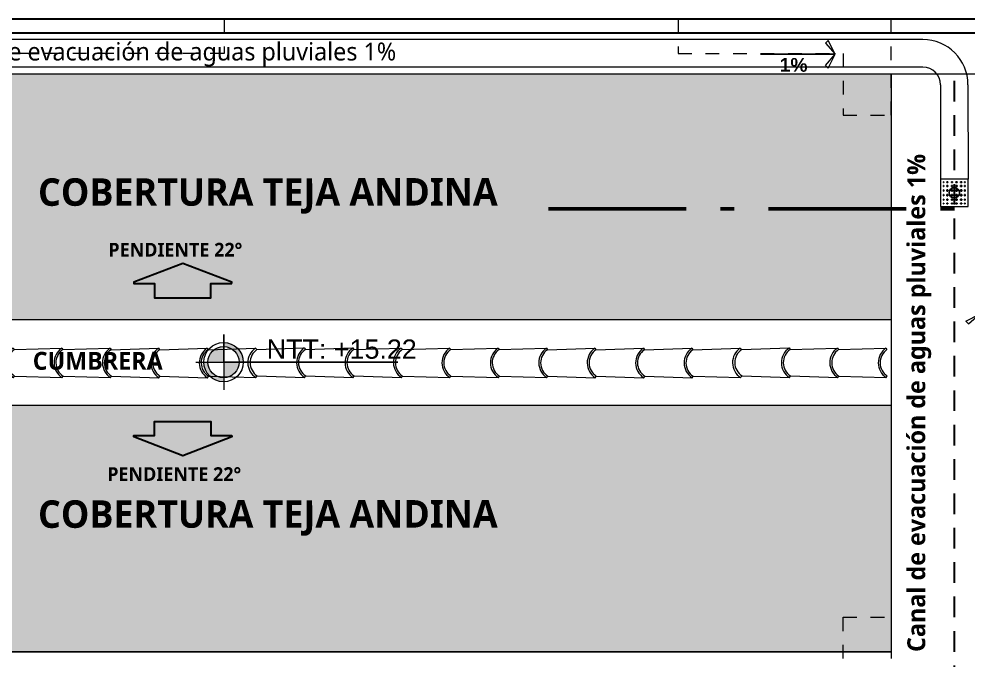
# Model space of a CAD drawing. Header units: metres. Extents: x 27 to 147, y -173 to 8.
# Drawn here: x 121.2 to 128.1, y -107.99 to -103.33 of the extents above; entities that cross this region are included whole.
import ezdxf

# ---------------------------------------------------------------- set-up
doc = ezdxf.new("R2010")
doc.units = ezdxf.units.M
for name, pattern in [('1CORTE', [1.5, 1, -0.25, 0, -0.25]), ('DASHED2', [0.375, 0.25, -0.125]), ('HIDDEN2', [0.1875, 0.125, -0.0625])]:
    doc.linetypes.add(name, pattern=pattern)
for name, color, linetype, lineweight in [('2D Drafting - General_Pen_No__46', 7, 'Continuous', 25), ('AA. Proyeccion Corte', 10, '1CORTE', 50), ('canal de evacuacion', 1, 'Continuous', 20), ('Cotas varias El', 253, 'Continuous', 13), ('GRAFO 0 BLANCO', 7, 'Continuous', 0), ('grafo 2', 31, 'Continuous', 20), ('GRAFO 4', 7, 'Continuous', 30), ('GRAFO01', 7, 'Continuous', 0), ('Interior - Mobiliario', 7, 'Continuous', 5), ('linea0016', 144, 'HIDDEN2', 9), ('Lineas Referencia', 73, 'Continuous', 13), ('teja andina', 252, 'Continuous', 0), ('TEJAS ANDINA', 253, 'Continuous', 0), ('TEXTO 100', 7, 'Continuous', 20), ('TEXTOS-SUBTITULO', 7, 'Continuous', 30)]:
    doc.layers.add(name, color=color, linetype=linetype, lineweight=lineweight)
doc.layers.add('ACHURADO', color=1, linetype='Continuous')
for name, color, linetype, lineweight, true_color in [('Interior - Furniture _Pen_No__3', 7, 'Continuous', 18, 0xff6600), ('Interior - Mobiliario _Pluma_Nº__3', 7, 'Continuous', 18, 0xff6600), ('Mobiliario', 7, 'Continuous', 0, 0x7f7f7f)]:
    doc.layers.add(name, color=color, linetype=linetype, lineweight=lineweight, true_color=true_color)
doc.styles.add('GENERATED_STYLE_2', font='arial.ttf')
doc.styles.add('JOS', font='arial.ttf', dxfattribs={"height": 1})
doc.styles.add('TURBO_BASS', font='swisseb.ttf')

# ---------------------------------------------------------------- blocks, each defined once
blk = doc.blocks.new('A$C295C7585')
at = {"layer": 'Mobiliario', "lineweight": 15}
for p, q in [((1.374978025502969, 3.076203088460716), (1.513853283491699, 3.40416242087349)), ((1.513853283491699, 3.40416242087349), (1.527648820229842, 3.406546360073889)), ((1.556330874160267, 2.995064099900674), (1.716417933508637, 3.313533070731637)), ((1.716417933508637, 3.313533070731637), (1.70900166888714, 3.325407371513847)), ((1.222307230775641, 2.745859816847769), (1.36118248876528, 3.073819149260316)), ((1.36118248876528, 3.073819149260316), (1.374978025502969, 3.076203088460716)), ((1.563747138781764, 2.983189799118463), (1.556330874160267, 2.995064099900674)), ((1.403660079433394, 2.6647208282875), (1.563747138781764, 2.983189799118463)), ((1.069636436049223, 2.415516545234141), (1.208511694038407, 2.743475877646915)), ((1.208511694038407, 2.743475877646915), (1.222307230776096, 2.745859816847542)), ((1.250989284706975, 2.334377556673871), (1.411076344054891, 2.652846527505289)), ((1.411076344054891, 2.652846527505289), (1.403660079433394, 2.6647208282875)), ((0.9169656413223493, 2.085173273620967), (1.055840899311079, 2.413132606033741)), ((1.055840899311079, 2.413132606033741), (1.069636436048768, 2.415516545234595)), ((1.098318489980102, 2.004034285060698), (1.258405549328472, 2.322503255891888)), ((1.258405549328472, 2.322503255891888), (1.25098928470652, 2.334377556674326)), ((0.7650785429282223, 1.751017721853714), (0.9031190902182971, 2.079350511766734)), ((0.9031190902182971, 2.079350511766734), (0.9169656413223493, 2.085173273620967)), ((1.10492039455994, 1.989062689736784), (1.098439325062163, 2.004274668164622)), ((0.94643139158552, 1.66987873329299), (1.10492039455994, 1.989062689736784)), ((0.612407748201349, 1.420674450239858), (0.7512830061905333, 1.748633782652632)), ((0.7512830061905333, 1.748633782652632), (0.7650785429282223, 1.751017721853486)), ((0.7937605968586467, 1.339535461679816), (0.953847656207472, 1.658004432511007)), ((0.953847656207472, 1.658004432511007), (0.94643139158552, 1.66987873329299)), ((0.4597369534749305, 1.090331178626684), (0.5986122114636601, 1.418290511039459)), ((0.5986122114636601, 1.418290511039459), (0.6124077482018038, 1.420674450240085)), ((0.6410898021322282, 1.009192190066642), (0.8011768614805987, 1.327661160897833)), ((0.8011768614805987, 1.327661160897833), (0.7937605968591015, 1.339535461679816)), ((0.3070661587476025, 0.7599879070137376), (0.4459414167367868, 1.087947239426285)), ((0.4459414167367868, 1.087947239426285), (0.4597369534749305, 1.090331178626911)), ((0.6485060667537255, 0.997317889284659), (0.6410898021322282, 1.009192190066642)), ((0.4884190074053549, 0.6788489184534683), (0.6485060667537255, 0.997317889284659)), ((0.1543953640207292, 0.4296446354001091), (0.2932706220099135, 0.757603967813111)), ((0.2932706220099135, 0.757603967813111), (0.3070661587480572, 0.7599879070135103)), ((0.3357482126784817, 0.3485056468398398), (0.4958352720268522, 0.6669746176712579)), ((0.4958352720268522, 0.6669746176712579), (0.4884190074053549, 0.6788489184534683)), ((0.1405998272830402, 0.4272606961997099), (0.1543953640207292, 0.4296446354007912)), ((0.001724569293855893, 0.09930136378693533), (0.1405998272830402, 0.4272606961997099)), ((0.1830774179516084, 0.01816237522666597), (0.3431644773004336, 0.3366313460578567)), ((0.3431644773004336, 0.3366313460578567), (0.3357482126784817, 0.3485056468402945))]:
    blk.add_line(p, q, dxfattribs=at)
for centre, radius, start, end in [((1.64559542193274, 3.42692813519011), 0.1336946849706216, 189.8041789864884, 301.9874291323811), ((1.64559542193274, 3.42692813519011), 0.1196946849706216, 189.8041789864884, 301.9874291323811), ((1.492924627205866, 3.096584863576936), 0.1336946849706216, 189.8041789864884, 301.9874291323811), ((1.492924627205866, 3.096584863576936), 0.1196946849706216, 189.8041789864884, 301.9874291323811), ((1.340253832479448, 2.766241591963535), 0.1336946849706216, 189.8041789864884, 301.9874291323811), ((1.340253832479448, 2.766241591963535), 0.1196946849706216, 189.8041789864884, 301.9874291323811), ((1.187583037752574, 2.435898320350134), 0.1336946849706216, 189.8041789864884, 301.9874291323811), ((1.187583037752574, 2.435898320350134), 0.1196946849706216, 189.8041789864884, 301.9874291323811), ((1.034204698330086, 2.101672659223368), 0.1329726096647947, 189.6640148896703, 302.1275932302208), ((1.034912243024337, 2.105555048736051), 0.1196946849706216, 189.8041789864884, 301.9874291323811), ((0.8830251446311195, 1.77139949696948), 0.1336946849706216, 189.8041789864884, 301.9874291323811), ((0.8830251446311195, 1.77139949696948), 0.1196946849706216, 189.8041789864884, 301.9874291323811), ((0.7303543499047009, 1.441056225356306), 0.1336946849706216, 189.8041789864884, 301.9874291323811), ((0.7303543499047009, 1.441056225356306), 0.1196946849706216, 189.8041789864884, 301.9874291323811), ((0.5776835551778277, 1.110712953743132), 0.1336946849706216, 189.8041789864884, 301.9874291323811), ((0.5776835551778277, 1.110712953743132), 0.1196946849706216, 189.8041789864884, 301.9874291323811), ((0.4250127604509544, 0.7803696821295034), 0.1336946849706216, 189.8041789864884, 301.9874291323811), ((0.4250127604509544, 0.7803696821295034), 0.1196946849706216, 189.8041789864884, 301.9874291323811), ((0.2723419657240811, 0.4500264105163296), 0.1196946849706216, 189.8041789864884, 301.9874291323811), ((0.2723419657240811, 0.4500264105163296), 0.1336946849706216, 189.8041789864884, 301.9874291323811), ((0.1196711709962983, 0.119683138902019), 0.1196946849706216, 189.8041789864884, 301.9874291323811)]:
    blk.add_arc(centre, radius, start, end, dxfattribs=at)
blk = doc.blocks.new('FLECHA')
at = {"layer": 'grafo 2', "ltscale": 0.05}
for p, q in [((674350.4068813783, 8489809.493097022, -2.952000000000225), (674350.3571751671, 8489809.392813733, -2.952000000000225)), ((674350.4259006998, 8489809.474077702, -2.952000000000225), (674350.3571751671, 8489809.392813733, -2.952000000000225)), ((674350.4068813783, 8489809.493097022, -2.952000000000225), (674350.4259006998, 8489809.474077702, -2.952000000000225)), ((674350.4259006998, 8489809.311549768, -2.952000000000225), (674350.3571751671, 8489809.392813733, -2.952000000000225)), ((674350.4068813783, 8489809.292530447, -2.952000000000225), (674350.4259006998, 8489809.311549768, -2.952000000000225))]:
    blk.add_line(p, q, dxfattribs=at)
at = {"layer": 'grafo 2', "lineweight": 25}
blk.add_line((674350.8988359317, 8489809.392813733, -2.952000000000225), (674350.3571751671, 8489809.392813733, -2.952000000000225), dxfattribs=at)
at = {"layer": 'grafo 2'}
blk.add_line((674350.3571751671, 8489809.392813733, -2.952000000000225), (674350.4068813783, 8489809.292530447, -2.952000000000225), dxfattribs=at)
blk = doc.blocks.new('Red 18')
at = {"layer": 'GRAFO 0 BLANCO', "linetype": 'Continuous'}
for p, q in [((0.05, 0.2041666666666667), (0.04583333333333334, 0.2041666666666667)), ((0.04583333333333334, 0.2041666666666667), (0.04583333333333334, 0.2)), ((0.04583333333333334, 0.2), (0.04583333333333334, 0.2041666666666667)), ((0.04583333333333334, 0.2041666666666667), (0.05, 0.2041666666666667)), ((0.04583333333333334, 0.2), (0.05, 0.2)), ((0.05, 0.2), (0.04583333333333334, 0.2)), ((0.05, 0.1791666666666666), (0.04583333333333334, 0.1791666666666666)), ((0.04583333333333334, 0.1791666666666666), (0.04583333333333334, 0.1708333333333333)), ((0.04583333333333334, 0.1708333333333333), (0.04583333333333334, 0.1791666666666666)), ((0.04583333333333334, 0.1791666666666666), (0.05, 0.1791666666666666)), ((0.04583333333333334, 0.1708333333333333), (0.05, 0.1708333333333333)), ((0.05, 0.1708333333333333), (0.04583333333333334, 0.1708333333333333)), ((0.05, 0.1458333333333333), (0.04583333333333334, 0.1458333333333333)), ((0.04583333333333334, 0.1458333333333333), (0.04583333333333334, 0.1375)), ((0.04583333333333334, 0.1375), (0.04583333333333334, 0.1458333333333333)), ((0.04583333333333334, 0.1458333333333333), (0.05, 0.1458333333333333)), ((0.05, 0.2), (0.05, 0.2041666666666667)), ((0.05, 0.2041666666666667), (0.05, 0.2)), ((0.05, 0.1708333333333333), (0.05, 0.1791666666666666)), ((0.05, 0.1791666666666666), (0.05, 0.1708333333333333)), ((0.05, 0.1375), (0.05, 0.1458333333333333)), ((0.05, 0.1458333333333333), (0.05, 0.1375)), ((0.07916666666666668, 0.2041666666666667), (0.07083333333333333, 0.2041666666666667)), ((0.07083333333333333, 0.2041666666666667), (0.07083333333333333, 0.2)), ((0.07083333333333333, 0.2041666666666667), (0.07916666666666668, 0.2041666666666667)), ((0.07083333333333333, 0.2), (0.07083333333333333, 0.2041666666666667)), ((0.07083333333333333, 0.2), (0.07916666666666668, 0.2)), ((0.07916666666666668, 0.2), (0.07083333333333333, 0.2)), ((0.07916666666666668, 0.1791666666666666), (0.07083333333333333, 0.1791666666666666)), ((0.07083333333333333, 0.1791666666666666), (0.07083333333333333, 0.1708333333333333)), ((0.07083333333333333, 0.1708333333333333), (0.07083333333333333, 0.1791666666666666)), ((0.07083333333333333, 0.1791666666666666), (0.07916666666666668, 0.1791666666666666)), ((0.07083333333333333, 0.1708333333333333), (0.07916666666666668, 0.1708333333333333)), ((0.07916666666666668, 0.1708333333333333), (0.07083333333333333, 0.1708333333333333)), ((0.07916666666666668, 0.1458333333333333), (0.07083333333333333, 0.1458333333333333)), ((0.07083333333333333, 0.1458333333333333), (0.07083333333333333, 0.1375)), ((0.07083333333333333, 0.1375), (0.07083333333333333, 0.1458333333333333)), ((0.07083333333333333, 0.1458333333333333), (0.07916666666666668, 0.1458333333333333)), ((0.07916666666666668, 0.2), (0.07916666666666668, 0.2041666666666667)), ((0.07916666666666668, 0.2041666666666667), (0.07916666666666668, 0.2)), ((0.07916666666666668, 0.1708333333333333), (0.07916666666666668, 0.1791666666666666)), ((0.07916666666666668, 0.1791666666666666), (0.07916666666666668, 0.1708333333333333)), ((0.07916666666666668, 0.1375), (0.07916666666666668, 0.1458333333333333)), ((0.07916666666666668, 0.1458333333333333), (0.07916666666666668, 0.1375)), ((0.1125, 0.2041666666666667), (0.1041666666666667, 0.2041666666666667)), ((0.1041666666666667, 0.2041666666666667), (0.1041666666666667, 0.2)), ((0.1041666666666667, 0.2041666666666667), (0.1125, 0.2041666666666667)), ((0.1041666666666667, 0.2), (0.1041666666666667, 0.2041666666666667)), ((0.1041666666666667, 0.2), (0.1125, 0.2)), ((0.1125, 0.2), (0.1041666666666667, 0.2)), ((0.1125, 0.1791666666666666), (0.1041666666666667, 0.1791666666666666)), ((0.1041666666666667, 0.1791666666666666), (0.1041666666666667, 0.1708333333333333)), ((0.1041666666666667, 0.1708333333333333), (0.1041666666666667, 0.1791666666666666)), ((0.1041666666666667, 0.1791666666666666), (0.1125, 0.1791666666666666)), ((0.1041666666666667, 0.1708333333333333), (0.1125, 0.1708333333333333)), ((0.1125, 0.1708333333333333), (0.1041666666666667, 0.1708333333333333)), ((0.1125, 0.1458333333333333), (0.1041666666666667, 0.1458333333333333)), ((0.1041666666666667, 0.1458333333333333), (0.1041666666666667, 0.1375)), ((0.1041666666666667, 0.1375), (0.1041666666666667, 0.1458333333333333)), ((0.1041666666666667, 0.1458333333333333), (0.1125, 0.1458333333333333)), ((0.1125, 0.2), (0.1125, 0.2041666666666667)), ((0.1125, 0.2041666666666667), (0.1125, 0.2)), ((0.1125, 0.1708333333333333), (0.1125, 0.1791666666666666)), ((0.1125, 0.1791666666666666), (0.1125, 0.1708333333333333)), ((0.1125, 0.1375), (0.1125, 0.1458333333333333)), ((0.1125, 0.1458333333333333), (0.1125, 0.1375)), ((0.1458333333333333, 0.2041666666666667), (0.1375, 0.2041666666666667)), ((0.1375, 0.2041666666666667), (0.1375, 0.2)), ((0.1375, 0.2041666666666667), (0.1458333333333333, 0.2041666666666667)), ((0.1375, 0.2), (0.1375, 0.2041666666666667)), ((0.1375, 0.2), (0.1458333333333333, 0.2)), ((0.1458333333333333, 0.2), (0.1375, 0.2)), ((0.1458333333333333, 0.1791666666666666), (0.1375, 0.1791666666666666)), ((0.1375, 0.1791666666666666), (0.1375, 0.1708333333333333)), ((0.1375, 0.1708333333333333), (0.1375, 0.1791666666666666)), ((0.1375, 0.1791666666666666), (0.1458333333333333, 0.1791666666666666)), ((0.1375, 0.1708333333333333), (0.1458333333333333, 0.1708333333333333)), ((0.1458333333333333, 0.1708333333333333), (0.1375, 0.1708333333333333)), ((0.1458333333333333, 0.1458333333333333), (0.1375, 0.1458333333333333)), ((0.1375, 0.1458333333333333), (0.1375, 0.1375)), ((0.1375, 0.1375), (0.1375, 0.1458333333333333)), ((0.1375, 0.1458333333333333), (0.1458333333333333, 0.1458333333333333)), ((0.1458333333333333, 0.2), (0.1458333333333333, 0.2041666666666667)), ((0.1458333333333333, 0.2041666666666667), (0.1458333333333333, 0.2)), ((0.1458333333333333, 0.1708333333333333), (0.1458333333333333, 0.1791666666666666)), ((0.1458333333333333, 0.1791666666666666), (0.1458333333333333, 0.1708333333333333)), ((0.1458333333333333, 0.1375), (0.1458333333333333, 0.1458333333333333)), ((0.1458333333333333, 0.1458333333333333), (0.1458333333333333, 0.1375)), ((0.1791666666666666, 0.2041666666666667), (0.1708333333333333, 0.2041666666666667)), ((0.1708333333333333, 0.2041666666666667), (0.1708333333333333, 0.2)), ((0.1708333333333333, 0.2041666666666667), (0.1791666666666666, 0.2041666666666667)), ((0.1708333333333333, 0.2), (0.1708333333333333, 0.2041666666666667)), ((0.1708333333333333, 0.2), (0.1791666666666666, 0.2)), ((0.1791666666666666, 0.2), (0.1708333333333333, 0.2)), ((0.1791666666666666, 0.1791666666666666), (0.1708333333333333, 0.1791666666666666)), ((0.1708333333333333, 0.1791666666666666), (0.1708333333333333, 0.1708333333333333)), ((0.1708333333333333, 0.1708333333333333), (0.1708333333333333, 0.1791666666666666)), ((0.1708333333333333, 0.1791666666666666), (0.1791666666666666, 0.1791666666666666)), ((0.1708333333333333, 0.1708333333333333), (0.1791666666666666, 0.1708333333333333)), ((0.1791666666666666, 0.1708333333333333), (0.1708333333333333, 0.1708333333333333)), ((0.1791666666666666, 0.1458333333333333), (0.1708333333333333, 0.1458333333333333)), ((0.1708333333333333, 0.1458333333333333), (0.1708333333333333, 0.1375)), ((0.1708333333333333, 0.1375), (0.1708333333333333, 0.1458333333333333)), ((0.1708333333333333, 0.1458333333333333), (0.1791666666666666, 0.1458333333333333)), ((0.1791666666666666, 0.2), (0.1791666666666666, 0.2041666666666667)), ((0.1791666666666666, 0.2041666666666667), (0.1791666666666666, 0.2)), ((0.1791666666666666, 0.1708333333333333), (0.1791666666666666, 0.1791666666666666)), ((0.1791666666666666, 0.1791666666666666), (0.1791666666666666, 0.1708333333333333)), ((0.1791666666666666, 0.1375), (0.1791666666666666, 0.1458333333333333)), ((0.1791666666666666, 0.1458333333333333), (0.1791666666666666, 0.1375)), ((0.2041666666666667, 0.2041666666666667), (0.2, 0.2041666666666667)), ((0.2, 0.2041666666666667), (0.2, 0.2)), ((0.2, 0.2), (0.2, 0.2041666666666667)), ((0.2, 0.2041666666666667), (0.2041666666666667, 0.2041666666666667)), ((0.2, 0.2), (0.2041666666666667, 0.2)), ((0.2041666666666667, 0.2), (0.2, 0.2)), ((0.2041666666666667, 0.1791666666666666), (0.2, 0.1791666666666666)), ((0.2, 0.1791666666666666), (0.2, 0.1708333333333333)), ((0.2, 0.1708333333333333), (0.2, 0.1791666666666666)), ((0.2, 0.1791666666666666), (0.2041666666666667, 0.1791666666666666)), ((0.2, 0.1708333333333333), (0.2041666666666667, 0.1708333333333333)), ((0.2041666666666667, 0.1708333333333333), (0.2, 0.1708333333333333)), ((0.2041666666666667, 0.1458333333333333), (0.2, 0.1458333333333333)), ((0.2, 0.1458333333333333), (0.2, 0.1375)), ((0.2, 0.1375), (0.2, 0.1458333333333333)), ((0.2, 0.1458333333333333), (0.2041666666666667, 0.1458333333333333)), ((0.2041666666666667, 0.2), (0.2041666666666667, 0.2041666666666667)), ((0.2041666666666667, 0.2041666666666667), (0.2041666666666667, 0.2)), ((0.2041666666666667, 0.1708333333333333), (0.2041666666666667, 0.1791666666666666)), ((0.2041666666666667, 0.1791666666666666), (0.2041666666666667, 0.1708333333333333)), ((0.2041666666666667, 0.1375), (0.2041666666666667, 0.1458333333333333)), ((0.2041666666666667, 0.1458333333333333), (0.2041666666666667, 0.1375)), ((0.04583333333333334, 0.1375), (0.05, 0.1375)), ((0.05, 0.1375), (0.04583333333333334, 0.1375)), ((0.05, 0.1125), (0.04583333333333334, 0.1125)), ((0.04583333333333334, 0.1125), (0.04583333333333334, 0.1041666666666667)), ((0.04583333333333334, 0.1041666666666667), (0.04583333333333334, 0.1125)), ((0.04583333333333334, 0.1125), (0.05, 0.1125)), ((0.04583333333333334, 0.1041666666666667), (0.05, 0.1041666666666667)), ((0.05, 0.1041666666666667), (0.04583333333333334, 0.1041666666666667)), ((0.05, 0.07916666666666668), (0.04583333333333334, 0.07916666666666668)), ((0.04583333333333334, 0.07916666666666668), (0.04583333333333334, 0.07083333333333333)), ((0.04583333333333334, 0.07083333333333333), (0.04583333333333334, 0.07916666666666668)), ((0.04583333333333334, 0.07916666666666668), (0.05, 0.07916666666666668)), ((0.04583333333333334, 0.07083333333333333), (0.05, 0.07083333333333333)), ((0.05, 0.07083333333333333), (0.04583333333333334, 0.07083333333333333)), ((0.05, 0.1041666666666667), (0.05, 0.1125)), ((0.05, 0.1125), (0.05, 0.1041666666666667)), ((0.05, 0.07083333333333333), (0.05, 0.07916666666666668)), ((0.05, 0.07916666666666668), (0.05, 0.07083333333333333)), ((0.07083333333333333, 0.1375), (0.07916666666666668, 0.1375)), ((0.07916666666666668, 0.1375), (0.07083333333333333, 0.1375)), ((0.07916666666666668, 0.1125), (0.07083333333333333, 0.1125)), ((0.07083333333333333, 0.1125), (0.07083333333333333, 0.1041666666666667)), ((0.07083333333333333, 0.1041666666666667), (0.07083333333333333, 0.1125)), ((0.07083333333333333, 0.1125), (0.07916666666666668, 0.1125)), ((0.07083333333333333, 0.1041666666666667), (0.07916666666666668, 0.1041666666666667)), ((0.07916666666666668, 0.1041666666666667), (0.07083333333333333, 0.1041666666666667)), ((0.07916666666666668, 0.07916666666666668), (0.07083333333333333, 0.07916666666666668)), ((0.07083333333333333, 0.07916666666666668), (0.07083333333333333, 0.07083333333333333)), ((0.07083333333333333, 0.07083333333333333), (0.07083333333333333, 0.07916666666666668)), ((0.07083333333333333, 0.07916666666666668), (0.07916666666666668, 0.07916666666666668)), ((0.07083333333333333, 0.07083333333333333), (0.07916666666666668, 0.07083333333333333)), ((0.07916666666666668, 0.07083333333333333), (0.07083333333333333, 0.07083333333333333)), ((0.07916666666666668, 0.1041666666666667), (0.07916666666666668, 0.1125)), ((0.07916666666666668, 0.1125), (0.07916666666666668, 0.1041666666666667)), ((0.07916666666666668, 0.07083333333333333), (0.07916666666666668, 0.07916666666666668)), ((0.07916666666666668, 0.07916666666666668), (0.07916666666666668, 0.07083333333333333)), ((0.1041666666666667, 0.1375), (0.1125, 0.1375)), ((0.1125, 0.1375), (0.1041666666666667, 0.1375)), ((0.1125, 0.1125), (0.1041666666666667, 0.1125)), ((0.1041666666666667, 0.1125), (0.1041666666666667, 0.1041666666666667)), ((0.1041666666666667, 0.1041666666666667), (0.1041666666666667, 0.1125)), ((0.1041666666666667, 0.1125), (0.1125, 0.1125)), ((0.1041666666666667, 0.1041666666666667), (0.1125, 0.1041666666666667)), ((0.1125, 0.1041666666666667), (0.1041666666666667, 0.1041666666666667)), ((0.1125, 0.07916666666666668), (0.1041666666666667, 0.07916666666666668)), ((0.1041666666666667, 0.07916666666666668), (0.1041666666666667, 0.07083333333333333)), ((0.1041666666666667, 0.07083333333333333), (0.1041666666666667, 0.07916666666666668)), ((0.1041666666666667, 0.07916666666666668), (0.1125, 0.07916666666666668)), ((0.1041666666666667, 0.07083333333333333), (0.1125, 0.07083333333333333)), ((0.1125, 0.07083333333333333), (0.1041666666666667, 0.07083333333333333)), ((0.1125, 0.1041666666666667), (0.1125, 0.1125)), ((0.1125, 0.1125), (0.1125, 0.1041666666666667)), ((0.1125, 0.07083333333333333), (0.1125, 0.07916666666666668)), ((0.1125, 0.07916666666666668), (0.1125, 0.07083333333333333)), ((0.1375, 0.1375), (0.1458333333333333, 0.1375)), ((0.1458333333333333, 0.1375), (0.1375, 0.1375)), ((0.1458333333333333, 0.1125), (0.1375, 0.1125)), ((0.1375, 0.1125), (0.1375, 0.1041666666666667)), ((0.1375, 0.1041666666666667), (0.1375, 0.1125)), ((0.1375, 0.1125), (0.1458333333333333, 0.1125)), ((0.1375, 0.1041666666666667), (0.1458333333333333, 0.1041666666666667)), ((0.1458333333333333, 0.1041666666666667), (0.1375, 0.1041666666666667)), ((0.1458333333333333, 0.07916666666666668), (0.1375, 0.07916666666666668)), ((0.1375, 0.07916666666666668), (0.1375, 0.07083333333333333)), ((0.1375, 0.07083333333333333), (0.1375, 0.07916666666666668)), ((0.1375, 0.07916666666666668), (0.1458333333333333, 0.07916666666666668)), ((0.1375, 0.07083333333333333), (0.1458333333333333, 0.07083333333333333)), ((0.1458333333333333, 0.07083333333333333), (0.1375, 0.07083333333333333)), ((0.1458333333333333, 0.1041666666666667), (0.1458333333333333, 0.1125)), ((0.1458333333333333, 0.1125), (0.1458333333333333, 0.1041666666666667)), ((0.1458333333333333, 0.07083333333333333), (0.1458333333333333, 0.07916666666666668)), ((0.1458333333333333, 0.07916666666666668), (0.1458333333333333, 0.07083333333333333)), ((0.1708333333333333, 0.1375), (0.1791666666666666, 0.1375)), ((0.1791666666666666, 0.1375), (0.1708333333333333, 0.1375)), ((0.1791666666666666, 0.1125), (0.1708333333333333, 0.1125)), ((0.1708333333333333, 0.1125), (0.1708333333333333, 0.1041666666666667)), ((0.1708333333333333, 0.1041666666666667), (0.1708333333333333, 0.1125)), ((0.1708333333333333, 0.1125), (0.1791666666666666, 0.1125)), ((0.1708333333333333, 0.1041666666666667), (0.1791666666666666, 0.1041666666666667)), ((0.1791666666666666, 0.1041666666666667), (0.1708333333333333, 0.1041666666666667)), ((0.1791666666666666, 0.07916666666666668), (0.1708333333333333, 0.07916666666666668)), ((0.1708333333333333, 0.07916666666666668), (0.1708333333333333, 0.07083333333333333)), ((0.1708333333333333, 0.07083333333333333), (0.1708333333333333, 0.07916666666666668)), ((0.1708333333333333, 0.07916666666666668), (0.1791666666666666, 0.07916666666666668)), ((0.1708333333333333, 0.07083333333333333), (0.1791666666666666, 0.07083333333333333)), ((0.1791666666666666, 0.07083333333333333), (0.1708333333333333, 0.07083333333333333)), ((0.1791666666666666, 0.1041666666666667), (0.1791666666666666, 0.1125)), ((0.1791666666666666, 0.1125), (0.1791666666666666, 0.1041666666666667)), ((0.1791666666666666, 0.07083333333333333), (0.1791666666666666, 0.07916666666666668)), ((0.1791666666666666, 0.07916666666666668), (0.1791666666666666, 0.07083333333333333)), ((0.2, 0.1375), (0.2041666666666667, 0.1375)), ((0.2041666666666667, 0.1375), (0.2, 0.1375)), ((0.2041666666666667, 0.1125), (0.2, 0.1125)), ((0.2, 0.1125), (0.2, 0.1041666666666667)), ((0.2, 0.1041666666666667), (0.2, 0.1125)), ((0.2, 0.1125), (0.2041666666666667, 0.1125)), ((0.2, 0.1041666666666667), (0.2041666666666667, 0.1041666666666667)), ((0.2041666666666667, 0.1041666666666667), (0.2, 0.1041666666666667)), ((0.2041666666666667, 0.07916666666666668), (0.2, 0.07916666666666668)), ((0.2, 0.07916666666666668), (0.2, 0.07083333333333333)), ((0.2, 0.07083333333333333), (0.2, 0.07916666666666668)), ((0.2, 0.07916666666666668), (0.2041666666666667, 0.07916666666666668)), ((0.2, 0.07083333333333333), (0.2041666666666667, 0.07083333333333333)), ((0.2041666666666667, 0.07083333333333333), (0.2, 0.07083333333333333)), ((0.2041666666666667, 0.1041666666666667), (0.2041666666666667, 0.1125)), ((0.2041666666666667, 0.1125), (0.2041666666666667, 0.1041666666666667)), ((0.2041666666666667, 0.07083333333333333), (0.2041666666666667, 0.07916666666666668)), ((0.2041666666666667, 0.07916666666666668), (0.2041666666666667, 0.07083333333333333)), ((0.05, 0.05), (0.04583333333333334, 0.05)), ((0.04583333333333334, 0.05), (0.04583333333333334, 0.04583333333333334)), ((0.04583333333333334, 0.04583333333333334), (0.04583333333333334, 0.05)), ((0.04583333333333334, 0.05), (0.05, 0.05)), ((0.04583333333333334, 0.04583333333333334), (0.05, 0.04583333333333334)), ((0.05, 0.04583333333333334), (0.04583333333333334, 0.04583333333333334)), ((0.05, 0.04583333333333334), (0.05, 0.05)), ((0.05, 0.05), (0.05, 0.04583333333333334)), ((0.07916666666666668, 0.05), (0.07083333333333333, 0.05)), ((0.07083333333333333, 0.05), (0.07083333333333333, 0.04583333333333334)), ((0.07083333333333333, 0.05), (0.07916666666666668, 0.05)), ((0.07083333333333333, 0.04583333333333334), (0.07083333333333333, 0.05)), ((0.07083333333333333, 0.04583333333333334), (0.07916666666666668, 0.04583333333333334)), ((0.07916666666666668, 0.04583333333333334), (0.07083333333333333, 0.04583333333333334)), ((0.07916666666666668, 0.04583333333333334), (0.07916666666666668, 0.05)), ((0.07916666666666668, 0.05), (0.07916666666666668, 0.04583333333333334)), ((0.1125, 0.05), (0.1041666666666667, 0.05)), ((0.1041666666666667, 0.05), (0.1041666666666667, 0.04583333333333334)), ((0.1041666666666667, 0.05), (0.1125, 0.05)), ((0.1041666666666667, 0.04583333333333334), (0.1041666666666667, 0.05)), ((0.1041666666666667, 0.04583333333333334), (0.1125, 0.04583333333333334)), ((0.1125, 0.04583333333333334), (0.1041666666666667, 0.04583333333333334)), ((0.1125, 0.04583333333333334), (0.1125, 0.05)), ((0.1125, 0.05), (0.1125, 0.04583333333333334)), ((0.1458333333333333, 0.05), (0.1375, 0.05)), ((0.1375, 0.05), (0.1375, 0.04583333333333334)), ((0.1375, 0.05), (0.1458333333333333, 0.05)), ((0.1375, 0.04583333333333334), (0.1375, 0.05)), ((0.1375, 0.04583333333333334), (0.1458333333333333, 0.04583333333333334)), ((0.1458333333333333, 0.04583333333333334), (0.1375, 0.04583333333333334)), ((0.1458333333333333, 0.04583333333333334), (0.1458333333333333, 0.05)), ((0.1458333333333333, 0.05), (0.1458333333333333, 0.04583333333333334)), ((0.1791666666666666, 0.05), (0.1708333333333333, 0.05)), ((0.1708333333333333, 0.05), (0.1708333333333333, 0.04583333333333334)), ((0.1708333333333333, 0.05), (0.1791666666666666, 0.05)), ((0.1708333333333333, 0.04583333333333334), (0.1708333333333333, 0.05)), ((0.1708333333333333, 0.04583333333333334), (0.1791666666666666, 0.04583333333333334)), ((0.1791666666666666, 0.04583333333333334), (0.1708333333333333, 0.04583333333333334)), ((0.1791666666666666, 0.04583333333333334), (0.1791666666666666, 0.05)), ((0.1791666666666666, 0.05), (0.1791666666666666, 0.04583333333333334)), ((0.2041666666666667, 0.05), (0.2, 0.05)), ((0.2, 0.05), (0.2, 0.04583333333333334)), ((0.2, 0.04583333333333334), (0.2, 0.05)), ((0.2, 0.05), (0.2041666666666667, 0.05)), ((0.2, 0.04583333333333334), (0.2041666666666667, 0.04583333333333334)), ((0.2041666666666667, 0.04583333333333334), (0.2, 0.04583333333333334)), ((0.2041666666666667, 0.04583333333333334), (0.2041666666666667, 0.05)), ((0.2041666666666667, 0.05), (0.2041666666666667, 0.04583333333333334))]:
    blk.add_line(p, q, dxfattribs=at)
at = {"layer": 'GRAFO01'}
blk.add_lwpolyline([(0.02500000000000005, 0.02500000000000141), (0.2250000000000001, 0.02500000000000141), (0.2250000000000001, 0.2250000000000014), (0.02500000000000005, 0.2250000000000014)], close=True, dxfattribs=at)
at = {"layer": 'Interior - Mobiliario _Pluma_Nº__3', "linetype": 'Continuous'}
for p, q in [((0.2250000000000001, 0.2250000000000014), (0.02500000000000005, 0.2250000000000014)), ((0.02500000000000005, 0.2250000000000014), (0.02500000000000005, 0.02500000000000141)), ((0.2250000000000001, 0.02500000000000141), (0.2250000000000001, 0.2250000000000014)), ((0.02500000000000005, 0.02500000000000141), (0.2250000000000001, 0.02500000000000141))]:
    blk.add_line(p, q, dxfattribs=at)

msp = doc.modelspace()

# ---------------------------------------------------------------- hatches: boundary and pattern name
at = {"layer": 'Interior - Furniture _Pen_No__3', "true_color": 0x939598}
h = msp.add_hatch(color=252, dxfattribs=at)
h.dxf.hatch_style = 1
h.paths.add_polyline_path([(122.5939552896742, -105.3595783087328), (122.5939552892987, -105.257178312902), (122.7449952912484, -105.2571783123463), (122.7449952912095, -105.2473513851195), (122.3891552887592, -105.1107572008497), (122.0333152873133, -105.2473513877398), (122.0333152873491, -105.2571783149659), (122.1843552870307, -105.2571783144101), (122.1843552874092, -105.3595783102407)])
h = msp.add_hatch(color=252, dxfattribs=at)
h.dxf.hatch_style = 1
h.paths.add_polyline_path([(122.1843552874092, -106.2595205227314), (122.1843552870307, -106.361920518562), (122.0333152873491, -106.3619205180062), (122.0333152873133, -106.3717474452322), (122.3891552887592, -106.5083416321224), (122.7449952912095, -106.3717474478526), (122.7449952912484, -106.3619205206258), (122.5939552892987, -106.36192052007), (122.5939552896742, -106.2595205242393)])
at = {"layer": 'TEJAS ANDINA'}
h = msp.add_hatch(dxfattribs=at)
h.set_pattern_fill('SPANTIL1', color=256, scale=0.2, angle=180, style=2, pattern_type=2)
h.set_pattern_definition([(94.9696999999998, (223.2345399171161, -42.26843828286026), (0.1999982614014093, -2.400000210303527), [0.1846944, -4.432664199999999]), (360, (223.2185399171161, -42.08443828286026), (0.2000000000000001, 0.1999999999999999), [0.016, -0.184]), (180, (223.418539917116, -42.06843828286027), (-0.2000000000000001, -0.2), [0.05600000000000001, -0.144]), (270, (223.3625399171161, -42.06843828286027), (0.1999999999999999, -0.2000000000000001), [0.02, -0.18]), (90, (223.2345399171161, -42.08843828286025), (-0.1999999999999999, 0.2000000000000001), [0.02, -0.18]), (180, (223.2345399171161, -42.06843828286027), (-0.2000000000000001, -0.2), [0.016, -0.184]), (180, (223.418539917116, -42.08443828286026), (-0.2000000000000001, -0.2), [0.04000000000000001, -0.16]), (265.0303, (223.3785399171161, -42.08443828286026), (-0.1999982614014128, -2.400000210303527), [0.1846944, -4.4326642]), (232.6961, (223.3785399171161, -42.09443828286028), (2.599997177976598, 3.400002148337722), [0.0528016, -5.227349999999999]), (198.4349, (223.346539917116, -42.13643828286025), (-0.4000000869185923, -0.1999996806445414), [0.0505963999999999, -0.5818589999999981]), (161.5651, (223.298539917116, -42.15243828286027), (0.4000000869185921, -0.1999996806445419), [0.05059639999999989, -0.581858999999998]), (127.3039, (223.250539917116, -42.13643828286025), (-2.599997177976598, 3.400002148337724), [0.0528016, -5.22735]), (200.2249, (223.3365399171161, -42.12243828286027), (2.199999452866844, 0.8000016671195539), [0.04049700000000001, -4.0091944]), (159.7751, (223.298539917116, -42.13643828286025), (-2.199999452866844, 0.800001667119556), [0.040497, -4.009194399999999]), (127.4053999999999, (223.2605399171161, -42.12243828286027), (-2.000001990523009, 2.59999849299601), [0.0428018, -4.237385]), (232.5946, (223.3625399171161, -42.08843828286025), (2.000001990523011, 2.599998492996008), [0.0428018, -4.237385])])
h.paths.add_polyline_path([(127.5395326688742, -105.5208306399404), (127.5395326688742, -103.7331516920576), (117.2395772203731, -103.7331516920576), (117.2395772203731, -105.5208306399404)])
h = msp.add_hatch(dxfattribs=at)
h.set_pattern_fill('SPANTIL1', color=256, scale=0.2, angle=-1.272221872585407e-14, style=2, pattern_type=2)
h.set_pattern_definition([(274.9697, (223.6025399171161, -41.86843828286028), (-0.1999982614014096, 2.400000210303527), [0.1846944, -4.4326642]), (180, (223.6185399171161, -42.05243828286028), (-0.2000000000000001, -0.2), [0.016, -0.184]), (360, (223.418539917116, -42.06843828286027), (0.2, 0.2), [0.05600000000000001, -0.144]), (90, (223.4745399171161, -42.06843828286027), (-0.2, 0.2), [0.02, -0.18]), (270, (223.6025399171161, -42.04843828286029), (0.1999999999999999, -0.2000000000000001), [0.02, -0.18]), (360, (223.6025399171161, -42.06843828286027), (0.2, 0.2), [0.016, -0.184]), (360, (223.418539917116, -42.05243828286028), (0.2, 0.2), [0.04000000000000001, -0.16]), (85.03029999999998, (223.4585399171161, -42.05243828286028), (0.1999982614014125, 2.400000210303527), [0.1846943999999999, -4.432664199999996]), (52.69609999999999, (223.4585399171161, -42.04243828286026), (-2.599997177976598, -3.400002148337723), [0.0528016, -5.22735]), (18.43489999999995, (223.4905399171161, -42.00043828286029), (0.4000000869185923, 0.1999996806445415), [0.05059639999999999, -0.5818589999999996]), (341.5651, (223.5385399171161, -41.98443828286027), (-0.4000000869185922, 0.1999996806445419), [0.05059640000000001, -0.5818589999999999]), (307.3039000000001, (223.5865399171161, -42.00043828286029), (2.599997177976598, -3.400002148337723), [0.0528016, -5.22735]), (20.22489999999998, (223.500539917116, -42.01443828286027), (-2.199999452866844, -0.8000016671195542), [0.04049699999999992, -4.009194399999989]), (339.7751, (223.5385399171161, -42.00043828286029), (2.199999452866844, -0.8000016671195557), [0.04049699999999996, -4.009194399999995]), (307.4053999999999, (223.5765399171161, -42.01443828286027), (2.00000199052301, -2.59999849299601), [0.04280179999999992, -4.237384999999989]), (52.59459999999999, (223.4745399171161, -42.04843828286029), (-2.000001990523011, -2.599998492996009), [0.0428018, -4.237385])])
h.paths.add_polyline_path([(117.2395772203731, -106.1442928372967), (117.2395772203731, -107.9331511198055), (127.5395326688742, -107.9331511198055), (127.5395326688742, -106.1442928372967)])
at = {"layer": 'TEXTO 100', "ltscale": 1.3}
h = msp.add_hatch(color=256, dxfattribs=at)
edge = h.paths.add_edge_path()
edge.add_line((122.7998910887665, -105.8280415089393), (122.6860857847372, -105.8280415071429))
edge.add_line((122.6860857847372, -105.8280415071429), (122.6860857847372, -105.9418468109474))
edge.add_arc((122.6860857857481, -105.8280415071429), 0.1138053038046205, 269.9999994913017, 359.9999990956475)
edge = h.paths.add_edge_path()
edge.add_arc((122.6860857855233, -105.8280415089393), 0.1138053056009154, 90.00000039565423, 180)
edge.add_line((122.5722804807085, -105.8280415089393), (122.6860857847378, -105.8280415071429))
edge.add_line((122.6860857847372, -105.8280415071429), (122.6860857847372, -105.7142362033384))
edge = h.paths.add_edge_path()
edge.add_line((122.6860857847372, -105.6851971741524), (122.6860857847372, -105.7142362033384))
edge.add_arc((122.6860857839516, -105.8280415089393), 0.1138053056009154, 0, 89.99999960434582, ccw=False)
edge.add_line((122.7998910887665, -105.8280415089393), (122.8289301197489, -105.8280415071429))
edge.add_arc((122.6860857857481, -105.8280415071429), 0.1428443340010337, -1.272221872585407e-14, 90.00000040528428)
msp.add_hatch(color=256, dxfattribs=at).paths.add_polyline_path([(122.5722804806629, -105.8280415071429), (122.5432414496871, -105.8280415071429, 0.4163528812831421), (122.6871283338833, -105.9708820376207), (122.6871283338833, -105.941842035818, -0.4168992925091289)])

# ---------------------------------------------------------------- linework, layer by layer
at = {"layer": 'AA. Proyeccion Corte', "color": 7}
msp.add_line((125.0480696927106, -104.7146736761849), (132.5212765699754, -104.7146736761849), dxfattribs=at)
at = {"layer": 'ACHURADO'}
msp.add_circle((127.9974054751697, -104.5970879900744), 0.0375, dxfattribs=at)
at = {"layer": 'canal de evacuacion'}
for p, q in [((127.7692299187343, -103.4831532983641), (117.2395772203731, -103.4831532983638)), ((127.7692299187343, -103.6831532983641), (117.2395772203731, -103.6831532983639))]:
    msp.add_line(p, q, dxfattribs=at)
for points in [[(127.8972671016086, -103.8111904812402), (127.8974195745786, -104.4970898936977)], [(128.0972671016084, -103.81119048124), (128.0974195745786, -104.4970898936977)]]:
    msp.add_lwpolyline(points, dxfattribs=at)
for radius, start in [(0.3280371828760508, 3.908265592582369e-11), (0.1280371828760508, 0)]:
    msp.add_arc((127.7692299187343, -103.8111904812402), radius, start, 90, dxfattribs=at)
at = {"layer": 'Cotas varias El'}
for p, q in [((117.2395772203731, -103.7331516920576), (130.3325182389052, -103.7331516920576)), ((127.5395186028265, -105.5208306399404), (117.2394171878067, -105.5208306399404)), ((127.5395186028265, -106.1442928372967), (117.2394171878067, -106.1442928372967)), ((117.2395772203731, -107.9331511198055), (127.5395326688742, -107.9331511198055))]:
    msp.add_line(p, q, dxfattribs=at)
at = {"layer": 'GRAFO 4', "linetype": 'Continuous'}
for points in [[(128.7395326032315, -103.3331521447292), (128.7395326032315, -132.1331529148812), (117.1395772203731, -132.1331524582734), (117.1395772203731, -103.3331516881213)], [(128.6395326032316, -103.4331521407929), (128.6395326032316, -132.033152910945), (117.2395772203731, -132.0331524622097), (117.2395772203731, -103.4331516920576)]]:
    msp.add_lwpolyline(points, close=True, dxfattribs=at)
at = {"layer": 'GRAFO 4', "linetype": 'Continuous', "flags": 128}
for points in [[(122.7449952912484, -105.2571783123463), (122.7449952912095, -105.2473513851195), (122.3891552887592, -105.1107572008497), (122.0333152873133, -105.2473513877398), (122.0333152873491, -105.2571783149659), (122.1843552870307, -105.2571783144101), (122.1843552874092, -105.3595783102407), (122.5939552896742, -105.3595783087328), (122.5939552892987, -105.257178312902)], [(122.7449952912484, -106.3619205206258), (122.7449952912095, -106.3717474478526), (122.3891552887592, -106.5083416321224), (122.0333152873133, -106.3717474452322), (122.0333152873491, -106.3619205180062), (122.1843552870307, -106.361920518562), (122.1843552874092, -106.2595205227314), (122.5939552896742, -106.2595205242393), (122.5939552892987, -106.36192052007)]]:
    msp.add_lwpolyline(points, close=True, dxfattribs=at)
at = {"layer": 'GRAFO01', "color": 251, "linetype": 'DASHED2', "lineweight": 9, "ltscale": 0.2}
for points in [[(120.4394772112973, -103.3331508259309), (122.6894766895265, -103.333150801935), (122.6894766929812, -103.5831507967813), (120.7894771631293, -103.5831508159296), (120.7894771694482, -104.0331508423552), (120.4394772211313, -104.0331508475049)], [(127.5395326688742, -103.3331516881213), (125.9895331923724, -103.3331516667022), (125.9895331889177, -103.5831516615486), (127.1895327170423, -103.58315167812), (127.1895327107234, -104.0331517045456), (127.5395326590403, -104.0331517096953)], [(127.5395184686291, -107.6831510707596), (127.5395185698484, -108.7831510707377), (127.1895185698902, -108.7831514149256), (127.1895184686708, -107.683151414948)]]:
    msp.add_lwpolyline(points, close=True, dxfattribs=at)
at = {"layer": 'linea0016', "linetype": 'HIDDEN2', "lineweight": 30, "ltscale": 1.2}
msp.add_line((127.9972671016089, -103.7831516920764), (127.9972671016089, -131.6831524622097), dxfattribs=at)
at = {"layer": 'teja andina', "lineweight": 15}
for p, q in [((124.336872606039, -105.7369611481818), (124.6812531227419, -105.7260563966328)), ((124.6812531227419, -105.7260563966328), (124.688937859494, -105.7372092977541)), ((124.6889378594934, -105.7372092977543), (125.0333183761965, -105.7263045462052)), ((125.0333183761965, -105.7263045462052), (125.0410031129481, -105.7374574473272)), ((125.0410031129481, -105.7374574473267), (125.3853836296508, -105.7265526957778)), ((125.3853836296508, -105.7265526957778), (125.3930683664028, -105.7377055968996)), ((125.3930683664025, -105.7377055968997), (125.7374488831052, -105.7268008453503)), ((125.7374488831052, -105.7268008453503), (125.7451336198571, -105.7379537464721)), ((125.7451336198568, -105.7379537464718), (126.0895141365596, -105.7270489949228)), ((126.0895141365596, -105.7270489949228), (126.0971988733115, -105.7382018960442)), ((126.0971988733118, -105.7382018960441), (126.4415692024089, -105.7264125355571)), ((126.4415692024089, -105.7264125355571), (126.4522955162532, -105.7362166994647)), ((126.4522955162532, -105.7362166994647), (126.7966760329558, -105.7253119479154)), ((126.7966760329558, -105.7253119479154), (126.8043607697078, -105.7364648490367)), ((126.8043607697076, -105.7364648490373), (127.1487412864104, -105.7255600974883)), ((127.1487412864104, -105.7255600974883), (127.1564260231622, -105.7367129986097)), ((127.1564260231622, -105.7367129986092), (127.500806539865, -105.7258082470607)), ((127.500806539865, -105.7258082470607), (127.5084912766166, -105.7369611481823)), ((124.3390860088573, -105.9291551037138), (124.6837254145794, -105.9407301755441)), ((124.6837254145794, -105.9407301755441), (124.6911512623121, -105.9294032532862)), ((124.6911512623117, -105.9294032532863), (125.0357906680339, -105.9409783251162)), ((125.0357906680339, -105.9409783251162), (125.0432165157665, -105.9296514028587)), ((125.0432165157665, -105.9296514028587), (125.3878559214884, -105.9412264746886)), ((125.3878559214884, -105.9412264746886), (125.3952817692209, -105.9298995524312)), ((125.3952817692209, -105.9298995524312), (125.7399211749428, -105.9414746242611)), ((125.7399211749428, -105.9414746242611), (125.7473470226753, -105.9301477020037)), ((125.7473470226751, -105.9301477020033), (126.0919864283971, -105.9417227738337)), ((126.0919864283971, -105.9417227738337), (126.0994122761294, -105.9303958515759)), ((126.0994122761294, -105.9303958515759), (126.4440321776488, -105.9402773366888)), ((126.4440321776488, -105.9402773366888), (126.4547690558436, -105.92841939196)), ((126.4545089190715, -105.9284106549967), (126.7991483247935, -105.9399857268267)), ((126.7991483247935, -105.9399857268267), (126.8065741725261, -105.9286588045687)), ((126.8065741725259, -105.9286588045693), (127.1512135782478, -105.9402338763988)), ((127.1512135782478, -105.9402338763988), (127.1586394259805, -105.9289069541412)), ((127.1586394259805, -105.9289069541412), (127.5032788317022, -105.9404820259713)), ((127.5032788317022, -105.9404820259713), (127.5107046794349, -105.9291551037137))]:
    msp.add_line(p, q, dxfattribs=at)
for centre, radius, start, end in [((124.4025741877957, -105.8323142186282), 0.1157968302204076, 124.5681929392997, 236.7514430851927), ((124.7546394412515, -105.8325623682011), 0.1293409205322173, 124.5681929392997, 236.7514430851927), ((124.7546394412515, -105.8325623682011), 0.1157968302204076, 124.5681929392997, 236.7514430851927), ((125.1067046947059, -105.8328105177736), 0.1293409205322173, 124.5681929392997, 236.7514430851927), ((125.1067046947059, -105.8328105177736), 0.1157968302204076, 124.5681929392997, 236.7514430851927), ((125.4587699481606, -105.833058667346), 0.1293409205322173, 124.5681929392997, 236.7514430851927), ((125.4587699481606, -105.833058667346), 0.1157968302204076, 124.5681929392997, 236.7514430851927), ((125.810835201615, -105.8333068169185), 0.1293409205322173, 124.5681929392997, 236.7514430851927), ((125.810835201615, -105.8333068169185), 0.1157968302204076, 124.5681929392997, 236.7514430851927), ((126.1629004550692, -105.8335549664906), 0.1293409205322173, 124.5681929392997, 236.7514430851927), ((126.1629004550692, -105.8335549664906), 0.1157968302204076, 124.5681929392997, 236.7514430851927), ((126.5142998075655, -105.8325215161155), 0.1286423595926425, 124.4280288424794, 236.8916071830315), ((126.5179970980097, -105.8315697699108), 0.1157968302204076, 124.5681929392997, 236.7514430851927), ((126.8700623514654, -105.8318179194841), 0.1293409205322173, 124.5681929392997, 236.7514430851927), ((126.8700623514654, -105.8318179194841), 0.1157968302204076, 124.5681929392997, 236.7514430851927), ((127.22212760492, -105.8320660690566), 0.1293409205322173, 124.5681929392997, 236.7514430851927), ((127.22212760492, -105.8320660690566), 0.1157968302204076, 124.5681929392997, 236.7514430851927), ((127.5741928583744, -105.8323142186286), 0.1293409205322173, 124.5681929392997, 236.7514430851927), ((127.5741928583744, -105.8323142186286), 0.1157968302204076, 124.5681929392997, 236.7514430851927)]:
    msp.add_arc(centre, radius, start, end, dxfattribs=at)
at = {"layer": 'TEJAS ANDINA'}
msp.add_lwpolyline([(127.5395326688742, -103.7331516920576), (127.5395326688742, -107.9331511198055), (117.2395772203731, -107.9331511198055), (117.2395772203731, -103.7331516920576)], close=True, dxfattribs=at)
at = {"layer": 'TEXTO 100', "ltscale": 1.3}
msp.add_lwpolyline([(122.4854458432505, -105.8280415071429), (123.9532269173271, -105.8280415071429), (122.6871283338833, -105.8280415071429), (122.6871283338833, -105.62635901898), (122.6871283338833, -106.0297239988986)], dxfattribs=at)
for radius in [0.1428443350500418, 0.1138053040743278]:
    msp.add_circle((122.6860857847372, -105.8280415071429), radius, dxfattribs=at)

# ---------------------------------------------------------------- block references
at = {"layer": 'Interior - Mobiliario', "color": 104, "linetype": 'Continuous', "lineweight": 20, "true_color": 0x029e21, "rotation": 270}
msp.add_blockref('Red 18', (127.8724195745785, -104.4720898936978), dxfattribs=at)
at = {"layer": 'Lineas Referencia', "rotation": 180}
msp.add_blockref('FLECHA', (674477.488368822, 8489705.802706959, 2.952000000000225), dxfattribs=at)
at = {"layer": 'Lineas Referencia', "xscale": -1, "rotation": 90}
msp.add_blockref('FLECHA', (8489937.5748293, 674244.8774974169, 2.952000000000225), dxfattribs=at)
at = {"layer": 'TEJAS ANDINA', "xscale": 0.9674350222721193, "yscale": 0.9674350222721193, "zscale": 0.9674350222721193, "rotation": 294.7640139528098}
msp.add_blockref('A$C295C7585', (120.7252565051072, -105.7754389964178), dxfattribs=at)

# ---------------------------------------------------------------- texts
at = {"layer": '2D Drafting - General_Pen_No__46', "attachment_point": 7, "style": 'GENERATED_STYLE_2'}
for s, insert, char_height in [('{\\fTrebuchet MS|b0|i0|c0|p34;Canal de evacuación de aguas pluviales 1%}', (120.5277859832244, -103.6784104112329), 0.13), ('{\\fSansSerif|b1|i0|c2|p2; 1%}', (126.6897583683758, -103.7182850826058), 0.1), ('\\A1;{\\fTrebuchet MS|b1|i0|c0|p34;PENDIENTE 22°}', (121.8486877639157, -105.060765627184), 0.1), ('\\A1;{\\fTrebuchet MS|b1|i0|c0|p34;CUMBRERA}', (121.2990070414093, -105.8853828476972), 0.13), ('\\A1;{\\fTrebuchet MS|b1|i0|c0|p34;PENDIENTE 22°}', (121.840568058402, -106.6920505337093), 0.1)]:
    msp.add_mtext(s, dxfattribs=dict(at, insert=insert, char_height=char_height))
at = {"layer": '2D Drafting - General_Pen_No__46', "insert": (127.8300959956734, -107.9350749397197), "char_height": 0.13, "attachment_point": 7, "rotation": 89.99999999999996, "style": 'GENERATED_STYLE_2'}
msp.add_mtext('{\\fTrebuchet MS|b1|i0|c0|p34;Canal de evacuación de aguas pluviales 1%}', dxfattribs=at)
at = {"layer": 'GRAFO01', "style": 'JOS'}
msp.add_text('NTT: +15.22', height=0.1397384423660468, rotation=8.129192432571328e-09, dxfattribs=at).set_placement((122.9998318360758, -105.803150343133))
at = {"layer": 'TEXTOS-SUBTITULO', "char_height": 0.2, "attachment_point": 1, "rotation": 0.03293630447390878, "style": 'TURBO_BASS'}
for insert in [(121.3372088432794, -104.4917271449666), (121.3372088432794, -106.8330157958084)]:
    msp.add_mtext('{\\fTrebuchet MS|b1|i0|c0|p34;COBERTURA TEJA ANDINA}', dxfattribs=dict(at, insert=insert))

doc.saveas('drawing.dxf')
